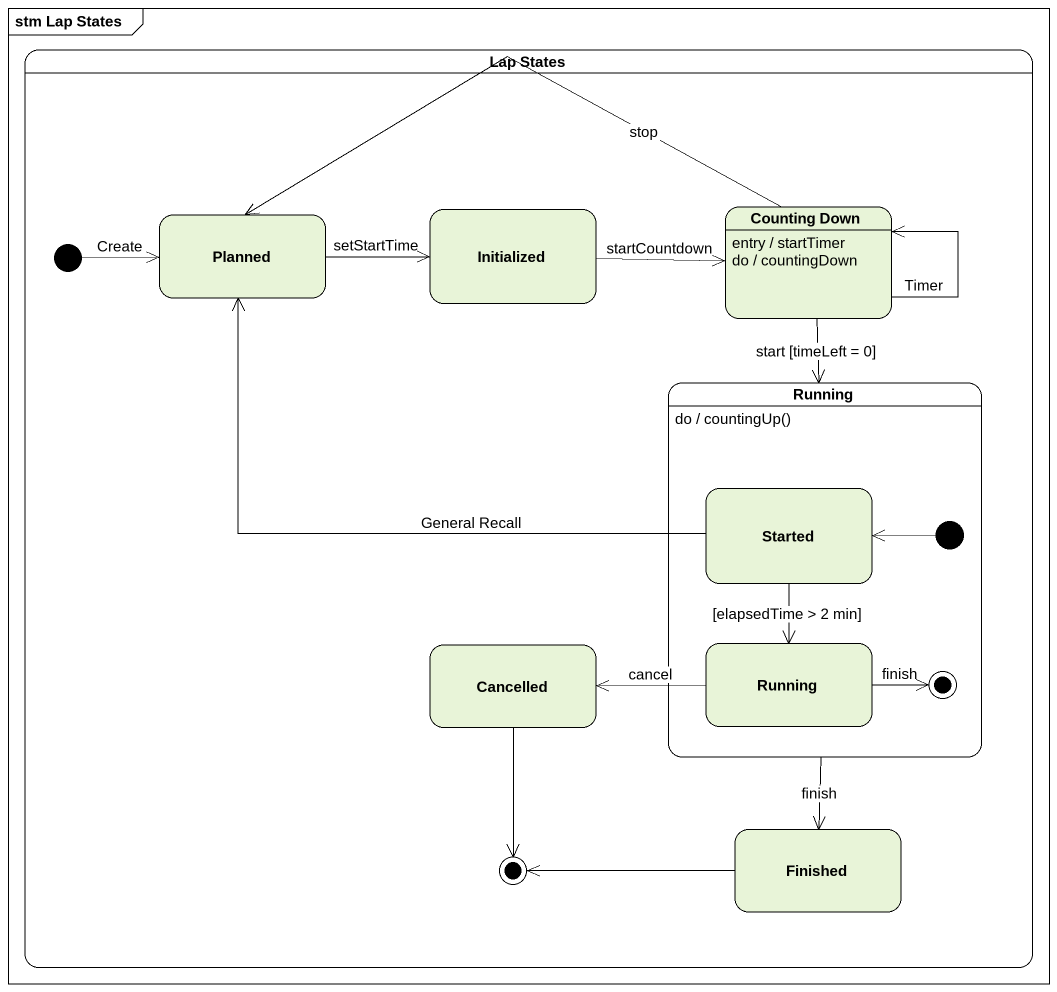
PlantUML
@startuml
mainframe stm Lap States
hide empty description
state "Lap States" as Lap_States {
  state Planned
  state Initialized
  state "Counting Down" as Counting_Down
  Counting_Down : entry / startTimer
  Counting_Down : do / countingDown
  state Running {
    state Started
    state "Running" as Running_2
    [*] -left-> Started
    Running_2 -right-> [*] : finish
  }
  Running : do / countingUp()
  state Cancelled
  state Finished
  [*] -right-> Planned : Create
  Cancelled --> [*]
  Finished -left-> [*]
}
Planned -right-> Initialized : setStartTime
Initialized -right-> Counting_Down : startCountdown
Counting_Down -left-> Planned : stop
Counting_Down --> Counting_Down : Timer
Counting_Down --> Running : start [timeLeft = 0]
Running --> Finished : finish
Started -left-> Planned : General Recall
Started --> Running_2 : [elapsedTime > 2 min]
Running_2 -left-> Cancelled : cancel
@enduml
